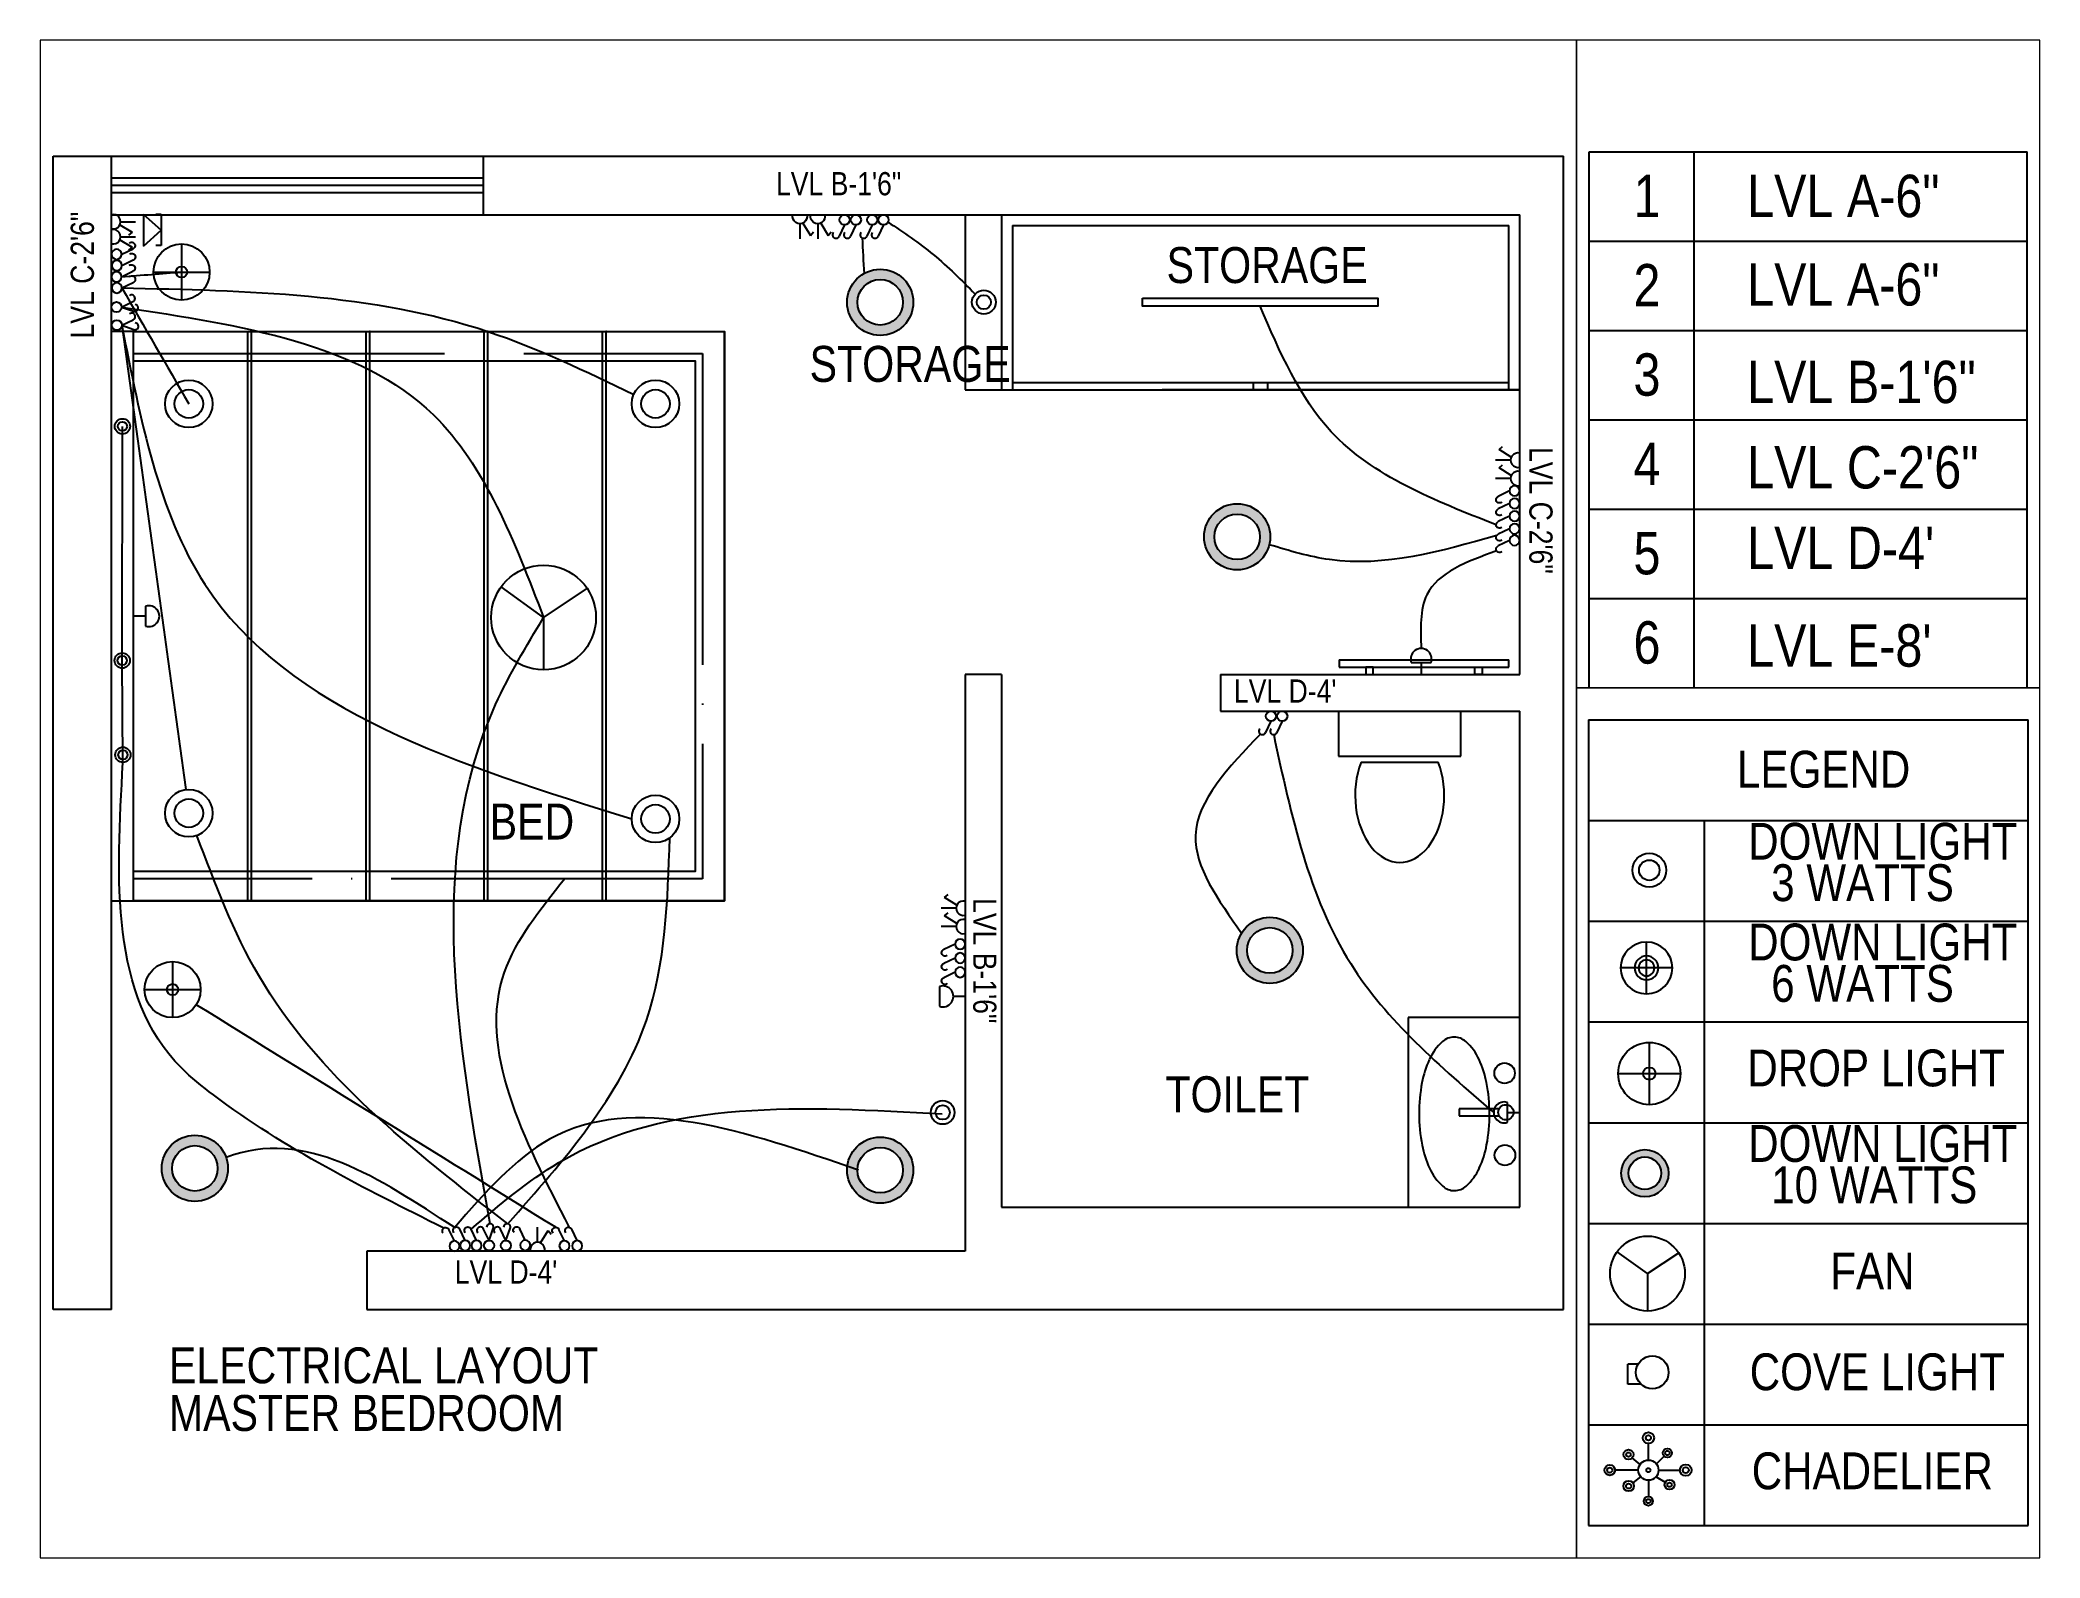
# Paper-space layout 'Layout1' of a CAD drawing. Header units: millimetres. Extents: x 26 to 231, y 20 to 176.
# The model-space entities are those that its viewports show. They can reach past a viewport. Long polylines and large blocks are cut down to what shows.
import ezdxf

# ---------------------------------------------------------------- set-up
doc = ezdxf.new("R2010")
doc.units = ezdxf.units.MM
doc.linetypes.add('ACAD_ISO04W100', pattern=[30, 24, -3, 0, -3])
doc.layers.add('TOIL', color=2, linetype='Continuous')
doc.layers.add('TOILET', color=4, linetype='Continuous')
doc.layers.add('TXT', color=7, linetype='Continuous', lineweight=25)
doc.styles.add('stylus BT', font='swissc.ttf')

# ---------------------------------------------------------------- blocks, each defined once
blk = doc.blocks.new('light 1')
at = {"color": 253}
for p, q in [((3176.1, 893.52), (3176.1, 881.61)), ((3170.15, 887.57), (3182.06, 887.57))]:
    blk.add_line(p, q, dxfattribs=at)
at = {"color": 253, "linetype": 'ByBlock'}
blk.add_circle((3176.1, 887.57), 5.96, dxfattribs=at)
at = {"color": 253}
blk.add_circle((3176.1, 887.57), 1.19, dxfattribs=at)
blk = doc.blocks.new('light')
at = {"color": 6}
for p, q in [((4552.69, 610.29), (4552.69, 623.07)), ((4546.31, 616.68), (4559.08, 616.68))]:
    blk.add_line(p, q, dxfattribs=at)
for radius in [6.39, 2.94, 2.94, 1.96]:
    blk.add_circle((4552.69, 616.68), radius, dxfattribs=at)
at = {"color": 6, "linetype": 'ByBlock'}
blk.add_circle((4552.69, 616.68), 6.39, dxfattribs=at)
blk = doc.blocks.new('chandelier')
for p, q in [((4689.87, 469.47), (4689.87, 472.64)), ((4691.4, 468.72), (4692.89, 470.2)), ((4688.26, 468.6), (4686.76, 469.9)), ((4687.93, 467.53), (4683.47, 467.53)), ((4691.81, 467.53), (4695.93, 467.53)), ((4688.39, 466.28), (4686.88, 465.1)), ((4689.87, 465.59), (4689.87, 462.46)), ((4691.34, 466.26), (4693.11, 465.22))]:
    blk.add_line(p, q)
for centre, radius in [((4689.87, 473.71), 1.07), ((4689.87, 473.71), 0.494), ((4693.51, 470.82), 0.873), ((4686.05, 470.52), 0.94), ((4686.05, 470.52), 0.416), ((4693.51, 470.82), 0.422), ((4689.87, 467.53), 1.94), ((4697.03, 467.53), 1.11), ((4682.46, 467.53), 1.01), ((4682.46, 467.53), 0.503), ((4689.87, 467.53), 0.388), ((4697.03, 467.53), 0.572), ((4693.92, 464.74), 0.94), ((4686.08, 464.48), 1.01), ((4686.08, 464.48), 0.491), ((4693.92, 464.74), 0.418), ((4689.87, 461.59), 0.872), ((4689.87, 461.59), 0.406)]:
    blk.add_circle(centre, radius)
blk = doc.blocks.new('one way switch')
blk.add_line((2262.82, 758.29), (2265.53, 763.93))
blk.add_circle((2262.82, 755.78), 2.52)
blk.add_arc((2267.11, 763.26), 1.72, 319.1207, 156.9604)
blk = doc.blocks.new('DDDDDDDD')
for p, q in [((2281.83, 766.05), (2297.2, 766.06)), ((2289.64, 766.05), (2281.83, 757.24)), ((2281.83, 766.05), (2281.84, 763.42)), ((2297.45, 757.24), (2289.64, 766.05)), ((2297.2, 766.06), (2297.2, 763.42)), ((2281.83, 757.24), (2297.45, 757.24))]:
    blk.add_line(p, q)
blk = doc.blocks.new('wall mounted light')
for p, q in [((2265.36, 756.83), (2275.19, 756.83)), ((2270.28, 756.83), (2270.28, 750.78))]:
    blk.add_line(p, q)
blk.add_arc((2270.28, 758.51), 5.2, 341.1033, 198.8967)
blk = doc.blocks.new('2 way switch')
for q in [(2252.4, 764.96), (2257.21, 765.22)]:
    blk.add_line((2255.11, 759.32), q)
blk.add_circle((2255.11, 756.8), 2.52)
for centre, start, end in [((2250.83, 764.29), 23.0396, 220.8793), ((2255.63, 765.86), 337.776, 175.6158)]:
    blk.add_arc(centre, 1.72, start, end)
blk = doc.blocks.new('5A plug')
for p, q in [((2033.84, 883.15), (2033.84, 885.2)), ((2034.25, 883.06), (2035.29, 884.74)), ((2035.29, 884.74), (2035.7, 884.25))]:
    blk.add_line(p, q)
blk.add_arc((2033.84, 882.16), 0.989, 345.1822, 194.8178)
blk = doc.blocks.new('tv socket')
for p, q in [((2092.85, 922.76), (2092.85, 920.05)), ((2092.85, 922.76), (2092.85, 920.05)), ((2096.42, 921.41), (2094.75, 921.41))]:
    blk.add_line(p, q)
blk.add_arc((2093.32, 921.41), 1.43, 251.1033, 108.8967)
blk.add_arc((2093.32, 921.41), 1.43, 251.1033, 108.8967)
blk = doc.blocks.new('洗手盆-3')
at = {"layer": 'TOIL'}
for p, q in [((0, 290.6), (0, 0)), ((495, 290.6), (0, 290.6)), ((495, 0), (495, 290.6)), ((238.5, 236.8), (238.5, 132.5)), ((256.5, 132.5), (256.5, 237)), ((238.5, 132.5), (256.5, 132.5)), ((0, 0), (495, 0))]:
    blk.add_line(p, q, dxfattribs=at)
for centre, radius in [((145.3, 251.2), 26.7), ((247.3, 254.7), 19.9), ((359.1, 252.1), 26.8)]:
    blk.add_circle(centre, radius, dxfattribs=at)
for centre, radius, start, end in [((219.4, -52.7), 261.5, 100.8917, 114.7868), ((252.1, -222.6), 434.5, 90.1224, 100.8917), ((252.1, -222.6), 434.5, 79.353, 90.1224), ((284.1, -52.6), 261.5, 65.4579, 79.353), ((170.2, 53.9), 144.1, 114.7868, 138.0706), ((332.8, 54.3), 144.1, 42.1741, 65.4579), ((96.9, 119.7), 45.6, 138.0706, 180.1224), ((405.9, 120.4), 45.6, 0.1224, 42.1741), ((96.9, 119.7), 45.6, 180.1224, 222.1741), ((405.9, 120.4), 45.6, 318.0706, 0.1224), ((169.9, 185.9), 144.1, 222.1741, 245.4579), ((332.6, 186.2), 144.1, 294.7868, 318.0706), ((218.7, 292.7), 261.5, 245.4579, 259.353), ((250.6, 462.7), 434.5, 259.353, 270.1224), ((250.6, 462.7), 434.5, 270.1224, 280.8917), ((283.3, 292.9), 261.5, 280.8917, 294.7868)]:
    blk.add_arc(centre, radius, start, end, dxfattribs=at)
at = {"layer": 'TOIL', "flags": 9}
for tag in ['XSIZE', 'YSIZE']:
    blk.add_attdef(tag, (0, 0), '', height=0.5, dxfattribs=at)
blk = doc.blocks.new('坐厕')
at = {"layer": 'TOIL', "color": 252}
for p, q in [((550, 0), (0, 0)), ((0, 0), (0, -200)), ((550, -200), (550, 0)), ((0, -200), (550, -200)), ((101.8, -226.5), (448.2, -226.5))]:
    blk.add_line(p, q, dxfattribs=at)
blk.add_ellipse((275, -376.5), major_axis=(0, 300), ratio=0.666667, start_param=1.047198, end_param=5.235988, dxfattribs=at)

msp = doc.modelspace()

# ---------------------------------------------------------------- hatches: boundary and pattern name
at = {"linetype": 'ByBlock'}
h = msp.add_hatch(color=253, dxfattribs=at)
h.paths.add_polyline_path([(1642.299, 1025.486, 1), (1651.365, 1025.486, 1)])
h.paths.add_polyline_path([(1649.95, 1025.486, -1), (1643.713, 1025.486, -1)], flags=16)
h = msp.add_hatch(color=253, dxfattribs=at)
h.paths.add_polyline_path([(1691.221, 993.355, 1), (1700.286, 993.355, 1)])
h.paths.add_polyline_path([(1698.872, 993.355, -1), (1692.635, 993.355, -1)], flags=16)
h = msp.add_hatch(color=253, dxfattribs=at)
h.paths.add_polyline_path([(1695.699, 936.691, 1), (1704.765, 936.691, 1)])
h.paths.add_polyline_path([(1703.351, 936.691, -1), (1697.114, 936.691, -1)], flags=16)
h = msp.add_hatch(color=253, dxfattribs=at)
h.paths.add_polyline_path([(1548.37, 906.829, 1), (1557.436, 906.829, 1)])
h.paths.add_polyline_path([(1556.022, 906.829, -1), (1549.785, 906.829, -1)], flags=16)
h = msp.add_hatch(color=253, dxfattribs=at)
h.paths.add_polyline_path([(1642.299, 906.581, 1), (1651.365, 906.581, 1)])
h.paths.add_polyline_path([(1649.95, 906.581, -1), (1643.713, 906.581, -1)], flags=16)
h = msp.add_hatch(color=1, dxfattribs=at)
h.paths.add_polyline_path([(2386.163, 714.021, 1), (2395.229, 714.021, 1)])
h.paths.add_polyline_path([(2393.814, 714.021, -1), (2387.577, 714.021, -1)], flags=16)

# ---------------------------------------------------------------- linework, layer by layer
at = {"color": 252}
for p, q in [((1771.199, 1099.986), (1804.091, 1099.986)), ((1771.199, 1059.764), (1771.199, 1099.986)), ((1779.093, 1059.764), (1779.093, 1099.986)), ((1804.091, 1059.764), (1804.091, 1099.986)), ((1771.199, 1093.283), (1804.091, 1093.283)), ((1771.199, 1086.579), (1804.091, 1086.579)), ((1771.199, 1079.875), (1804.091, 1079.875)), ((1771.199, 1079.875), (1804.091, 1079.875)), ((1771.199, 1073.172), (1804.091, 1073.172)), ((1771.199, 1073.172), (1804.091, 1073.172)), ((1771.199, 1066.468), (1804.091, 1066.468)), ((1771.199, 1059.764), (1804.091, 1059.764)), ((1542.945, 976.403), (1542.973, 1008.486)), ((1543.04, 962.436), (1542.945, 976.403))]:
    msp.add_line(p, q, dxfattribs=at)
at = {"color": 253}
for p, q in [((1533.473, 1045.486), (1740.473, 1045.486)), ((1533.473, 887.486), (1533.473, 1045.486)), ((1541.473, 887.486), (1541.473, 1045.486)), ((1592.473, 1037.486), (1592.473, 1045.486)), ((1740.473, 887.486), (1740.473, 1045.486)), ((1592.473, 1042.486), (1541.473, 1042.486)), ((1592.473, 1041.486), (1541.473, 1041.486)), ((1592.473, 1040.486), (1541.473, 1040.486)), ((1541.473, 1037.486), (1734.473, 1037.486)), ((1658.473, 1037.486), (1658.473, 1013.486)), ((1663.473, 1037.486), (1663.473, 1013.486)), ((1734.473, 974.486), (1734.473, 1037.486)), ((1664.973, 1035.986), (1732.973, 1035.986)), ((1664.973, 1035.986), (1664.973, 1013.486)), ((1732.973, 1013.486), (1732.973, 1035.986)), ((1544.473, 1021.486), (1541.473, 1021.486)), ((1544.473, 943.486), (1544.473, 1021.486)), ((1544.473, 1021.486), (1625.473, 1021.486)), ((1560.173, 943.486), (1560.173, 1021.486)), ((1560.673, 943.486), (1560.673, 1021.486)), ((1576.373, 943.486), (1576.373, 1021.486)), ((1576.873, 943.486), (1576.873, 1021.486)), ((1592.573, 943.486), (1592.573, 1021.486)), ((1593.073, 943.486), (1593.073, 1021.486)), ((1608.773, 943.486), (1608.773, 1021.486)), ((1609.273, 943.486), (1609.273, 1021.486)), ((1625.473, 943.486), (1625.473, 1021.486)), ((1664.973, 1014.486), (1732.973, 1014.486)), ((1697.973, 1013.486), (1697.973, 1014.486)), ((1699.973, 1013.486), (1699.973, 1014.486)), ((1658.473, 1013.486), (1663.473, 1013.486)), ((1663.473, 1013.486), (1664.973, 1013.486)), ((1663.473, 1013.486), (1734.473, 1013.486)), ((1663.473, 1013.486), (1734.473, 1013.486)), ((1664.973, 1013.486), (1732.973, 1013.486)), ((1734.473, 1013.486), (1685.492, 1013.486)), ((1732.973, 1013.486), (1734.473, 1013.486)), ((1709.716, 976.486), (1732.999, 976.486)), ((1709.716, 976.486), (1709.716, 975.486)), ((1709.716, 975.486), (1732.999, 975.486)), ((1663.473, 974.486), (1658.473, 974.486)), ((1658.473, 974.486), (1658.473, 895.486)), ((1663.473, 974.486), (1663.473, 901.486)), ((1693.473, 974.486), (1734.473, 974.486)), ((1693.473, 974.486), (1693.473, 969.486)), ((1693.473, 969.486), (1734.473, 969.486)), ((1734.473, 901.486), (1734.473, 969.486)), ((1541.473, 943.486), (1625.473, 943.486)), ((1663.473, 901.486), (1734.473, 901.486)), ((1658.473, 895.486), (1576.473, 895.486)), ((1576.473, 895.486), (1576.473, 887.486)), ((1541.473, 887.486), (1533.473, 887.486)), ((1576.473, 887.486), (1740.473, 887.486))]:
    msp.add_line(p, q, dxfattribs=at)
at = {"color": 253, "linetype": 'ByBlock'}
for q in [(1594.877, 986.505), (1606.677, 986.276), (1600.698, 975.13)]:
    msp.add_line((1600.698, 982.307), q, dxfattribs=at)
at = {"color": 253, "lineweight": -2}
msp.add_line((1732.999, 975.486), (1732.999, 976.486), dxfattribs=at)
at = {"linetype": 'ByBlock'}
for p, q in [((2379.893, 800.958), (2379.893, 646.466)), ((2402.044, 781.646), (2402.044, 646.466)), ((2391.203, 694.789), (2385.382, 698.987)), ((2391.203, 694.789), (2397.182, 698.758)), ((2391.203, 694.789), (2391.203, 687.612)), ((2389.404, 677.418), (2387.411, 677.418)), ((2387.411, 673.591), (2387.411, 677.418)), ((2389.957, 673.591), (2387.411, 673.591))]:
    msp.add_line(p, q, dxfattribs=at)
at = {"color": 253, "lineweight": -2}
for points in [[(1682.772, 1026.038), (1715.012, 1026.038), (1715.012, 1024.965), (1682.772, 1024.965)], [(1544.473, 1021.486), (1625.473, 1021.486), (1625.473, 943.486), (1544.473, 943.486)]]:
    msp.add_lwpolyline(points, close=True, dxfattribs=at)
at = {"color": 253, "linetype": 'ACAD_ISO04W100', "lineweight": -2}
msp.add_lwpolyline([(1544.473, 1018.486), (1622.473, 1018.486), (1622.473, 946.486), (1544.473, 946.486)], dxfattribs=at)
at = {"color": 253, "lineweight": -2}
msp.add_lwpolyline([(1544.473, 1017.486), (1621.473, 1017.486), (1621.473, 947.486), (1544.473, 947.486)], dxfattribs=at)
at = {"color": 253}
for points in [[(1713.385, 974.486), (1714.393, 974.486), (1714.393, 975.486), (1713.385, 975.486)], [(1729.329, 974.486), (1728.322, 974.486), (1728.322, 975.486), (1729.329, 975.486)]]:
    msp.add_lwpolyline(points, close=True, dxfattribs=at)
at = {"color": 253, "linetype": 'ByBlock'}
for centre, radius in [((1646.832, 1025.486), 4.533), ((1646.832, 1025.486), 3.119), ((1552.071, 1011.572), 3.252), ((1616.032, 1011.572), 3.252), ((1695.753, 993.355), 4.533), ((1695.753, 993.355), 3.119), ((1600.698, 982.307), 7.177), ((1552.071, 955.491), 3.252), ((1616.032, 954.706), 3.252), ((1700.232, 936.691), 4.533), ((1700.232, 936.691), 3.119), ((1552.903, 906.829), 4.533), ((1646.832, 906.581), 4.533), ((1552.903, 906.829), 3.119), ((1646.832, 906.581), 3.119)]:
    msp.add_circle(centre, radius, dxfattribs=at)
at = {"color": 172}
for centre, radius in [((1661.035, 1025.507), 1.626), ((1661.035, 1025.507), 1.626), ((1661.035, 1025.507), 1.626), ((1661.035, 1025.507), 0.976), ((1542.973, 1008.486), 1.05), ((1542.973, 1008.486), 1.05), ((1542.973, 1008.486), 1.05), ((1542.973, 1008.486), 0.63), ((1542.945, 976.403), 1.05), ((1542.945, 976.403), 1.05), ((1542.945, 976.403), 1.05), ((1542.945, 976.403), 0.63), ((1543.04, 963.486), 1.05), ((1543.04, 963.486), 1.05), ((1543.04, 963.486), 1.05), ((1543.04, 963.486), 0.63), ((1655.392, 914.486), 1.626), ((1655.392, 914.486), 1.626), ((1655.392, 914.486), 1.626), ((1655.392, 914.486), 0.976), ((2391.545, 772.118), 3.252), ((2391.545, 772.118), 3.252), ((2391.545, 772.118), 3.252), ((2391.545, 772.118), 1.952)]:
    msp.add_circle(centre, radius, dxfattribs=at)
at = {"color": 172, "linetype": 'ByBlock'}
for centre, radius in [((1661.035, 1025.507), 1.626), ((1542.973, 1008.486), 1.05), ((1542.945, 976.403), 1.05), ((1543.04, 963.486), 1.05), ((1655.392, 914.486), 1.626), ((2391.545, 772.118), 3.252)]:
    msp.add_circle(centre, radius, dxfattribs=at)
at = {"color": 253}
for centre, radius in [((1552.071, 1011.572), 3.252), ((1552.071, 1011.572), 3.252), ((1552.071, 1011.572), 3.252), ((1616.032, 1011.572), 3.252), ((1616.032, 1011.572), 3.252), ((1616.032, 1011.572), 3.252), ((1552.071, 1011.572), 1.952), ((1616.032, 1011.572), 1.952), ((1552.071, 955.491), 3.252), ((1552.071, 955.491), 3.252), ((1552.071, 955.491), 3.252), ((1552.071, 955.491), 1.952), ((1616.032, 954.706), 3.252), ((1616.032, 954.706), 3.252), ((1616.032, 954.706), 3.252), ((1616.032, 954.706), 1.952)]:
    msp.add_circle(centre, radius, dxfattribs=at)
at = {"color": 1, "linetype": 'ByBlock'}
for radius in [4.533, 3.119]:
    msp.add_circle((2390.696, 714.021), radius, dxfattribs=at)
at = {"linetype": 'ByBlock'}
for centre, radius in [((2391.203, 694.789), 7.177), ((2392.122, 675.857), 3.134)]:
    msp.add_circle(centre, radius, dxfattribs=at)
for points in [[(1647.911, 1036.478), (1654.109, 1032.016), (1659.85, 1026.62)], [(1644.348, 1034.303), (1644.615, 1029.439)], [(1542.856, 1028.984), (1551.08, 1029.631)], [(1542.893, 1027.454), (1552.071, 1011.572)], [(1542.893, 1027.454), (1593.073, 1021.486), (1613.047, 1012.861)], [(1542.861, 1024.836), (1585.588, 1010.064), (1600.698, 982.307)], [(1731.242, 994.996), (1708.647, 1007.756), (1698.892, 1024.965)], [(1542.898, 1022.355), (1551.643, 958.714)], [(1542.898, 1022.355), (1554.251, 986.872), (1612.78, 954.706)], [(1731.321, 993.54), (1708.415, 990.228), (1700.154, 992.268)], [(1731.313, 991.431), (1721.757, 985.418), (1720.973, 978.049)], [(1593.361, 899.228), (1594.125, 970.373), (1600.698, 982.307)], [(1595.785, 899.215), (1561.664, 933.234), (1553.176, 952.433)], [(1595.785, 899.215), (1614.792, 927.088), (1617.993, 952.112)], [(1604.245, 898.745), (1595.344, 933.699), (1603.562, 946.486)], [(1602.357, 898.749), (1553.088, 929.25)], [(1643.851, 906.581), (1601.496, 910.815), (1588.517, 898.722)], [(1590.754, 898.506), (1602.787, 907.627), (1655.33, 914.281)]]:
    msp.add_spline(points, degree=3)
at = {"color": 252}
for points in [[(1698.954, 966.326), (1690.042, 952.428), (1696.369, 939.063)], [(1700.756, 966.254), (1711.309, 934.873), (1730.91, 914.495)], [(1587.022, 898.634), (1555.452, 916.886), (1551.065, 920.584), (1543.04, 962.436)]]:
    msp.add_spline(points, degree=3, dxfattribs=at)
msp.add_open_spline([(1588.517, 898.722), (1578.158, 905.393), (1568.021, 912.465), (1557.183, 908.323)], degree=3)
at = {"color": 253}
for p in [(1560.673, 1021.486), (1576.873, 1021.486), (1593.073, 1021.486), (1609.273, 1021.486)]:
    msp.add_point(p, dxfattribs=at)
at = {"layer": 'TXT'}
for p, q in [((2379.893, 800.958), (2464.213, 800.958)), ((2464.213, 646.466), (2464.213, 800.958)), ((2379.893, 781.646), (2464.213, 781.646)), ((2379.893, 762.335), (2464.213, 762.335)), ((2379.893, 743.023), (2464.213, 743.023)), ((2379.893, 723.712), (2464.213, 723.712)), ((2379.893, 723.712), (2464.213, 723.712)), ((2379.893, 704.4), (2464.213, 704.4)), ((2379.893, 704.4), (2464.213, 704.4)), ((2379.893, 704.4), (2464.213, 704.4)), ((2379.893, 685.089), (2464.213, 685.089)), ((2379.893, 685.089), (2464.213, 685.089)), ((2379.893, 665.777), (2464.213, 665.777)), ((2379.893, 665.777), (2464.213, 665.777)), ((2379.893, 665.777), (2464.213, 665.777)), ((2379.893, 646.466), (2464.213, 646.466))]:
    msp.add_line(p, q, dxfattribs=at)

# ---------------------------------------------------------------- block references
for p, rotation in [((659.566, 3070.368), 270), ((659.566, 3068.308), 270), ((2616.38, -1029.984), 90), ((2616.38, -1032.496), 90), ((2540.38, -1091.372), 90), ((2540.38, -1093.885), 90)]:
    msp.add_blockref('5A plug', p, dxfattribs=dict(rotation=rotation))
at = {"yscale": 0.2757334512621128, "zscale": 0.2757334512621044}
for name, p, xscale, rotation in [('DDDDDDDD', (1337.05, 1666.683), 0.2757334512621128, 270), ('one way switch', (2265.888, 1245.184), 0.2757334512621128, 180), ('one way switch', (2267.44, 1245.184), 0.2757334512621128, 180), ('one way switch', (2269.677, 1245.184), 0.2757334512621128, 180), ('one way switch', (2271.228, 1245.184), 0.2757334512621128, 180), ('one way switch', (1333.788, 408.129), -0.2757334512621128, 270), ('one way switch', (1333.824, 406.599), -0.2757334512621128, 270), ('one way switch', (1333.77, 405.048), -0.2757334512621128, 270), ('one way switch', (1333.806, 403.518), -0.2757334512621128, 270), ('2 way switch', (1333.492, 1646.647), 0.2757334512621128, 270), ('2 way switch', (1333.528, 1644.155), 0.2757334512621128, 270), ('one way switch', (1942.175, 1623.58), -0.2757334512621128, 90), ('one way switch', (1942.175, 1621.861), -0.2757334512621128, 90), ('one way switch', (1942.172, 1620.115), -0.2757334512621128, 90), ('one way switch', (1942.172, 1618.396), -0.2757334512621128, 90), ('one way switch', (1942.172, 1616.8), -0.2757334512621128, 90), ('wall mounted light', (1337.457, 1608.477), 0.2757334512621128, 270), ('one way switch', (2324.324, 1177.184), 0.2757334512621128, 180), ('one way switch', (2325.875, 1177.184), 0.2757334512621128, 180), ('one way switch', (1866.172, 1561.486), -0.2757334512621128, 90), ('one way switch', (1866.172, 1559.581), -0.2757334512621128, 90), ('one way switch', (1866.172, 1557.624), -0.2757334512621128, 90), ('wall mounted light', (1941.489, 288.503), 0.2757334512621128, 90)]:
    msp.add_blockref(name, p, dxfattribs=dict(at, xscale=xscale, rotation=rotation))
at = {"xscale": -1, "rotation": 180}
for p in [(-398.02, 1919.393), (-395.569, 1919.393)]:
    msp.add_blockref('5A plug', p, dxfattribs=at)
at = {"color": 253, "linetype": 'ByBlock', "xscale": 0.6448862600414031, "yscale": 0.6448862600416305, "zscale": 0.6448862600415526}
for p in [(-497.146, 457.251), (-498.374, 358.939)]:
    msp.add_blockref('light 1', p, dxfattribs=at)
at = {"yscale": 0.2757334512621128, "zscale": 0.2757334512621044}
for name, p, xscale in [('wall mounted light', (1094.982, 767.47), 0.2757334512621128), ('one way switch', (2212.409, 687.787), -0.2757334512621128), ('one way switch', (2213.886, 687.864), -0.2757334512621128), ('one way switch', (2215.438, 687.864), -0.2757334512621128), ('2 way switch', (971.409, 687.581), 0.2757334512621128), ('2 way switch', (973.725, 687.581), 0.2757334512621128), ('one way switch', (2222.125, 687.89), -0.2757334512621128), ('one way switch', (2227.475, 687.819), -0.2757334512621128), ('one way switch', (2229.237, 687.833), -0.2757334512621128)]:
    msp.add_blockref(name, p, dxfattribs=dict(at, xscale=xscale))
for name, p in [('tv socket', (-437.882, 8.977)), ('5A plug', (-433.975, 13.579))]:
    msp.add_blockref(name, p)
at = {"color": 6, "linetype": 'ByBlock', "xscale": -0.7770129668624577, "yscale": 0.7770129668629124, "zscale": 0.7770129668629747}
msp.add_blockref('light', (5928.507, 274.216), dxfattribs=at)
at = {"linetype": 'ByBlock'}
for name, p in [('light 1', (-784.559, -154.443)), ('chandelier', (-2298.494, 189.578))]:
    msp.add_blockref(name, p, dxfattribs=at)
at = {"layer": 'TOILET', "color": 252, "xscale": 0.03052932347191017, "yscale": 0.03052932347191017, "zscale": 0.03052932347190443}
msp.add_blockref('坐厕', (1709.636, 969.403), dxfattribs=at)
at = {"layer": 'TOILET', "color": 252, "xscale": 0.05255704995568067, "yscale": 0.05255704995568067, "zscale": 0.05255704995566832, "rotation": 270}
msp.add_blockref('洗手盆-3', (1719.203, 927.503), dxfattribs=at)

# ---------------------------------------------------------------- texts
at = {"layer": 'TXT', "style": 'stylus BT'}
for s, height, p in [('1', 3.178, (1774.534, 1095.09)), ('LVL A-6"', 3.178, (1783.071, 1095.09)), ('2', 3.178, (1774.534, 1088.386)), ('LVL A-6"', 3.178, (1783.071, 1088.451)), ('3 ', 3.178, (1774.534, 1081.682)), ('LVL B-1\'6"', 3.178, (1783.071, 1081.127)), ('4', 3.178, (1774.534, 1074.979)), ('LVL C-2\'6"', 3.178, (1783.071, 1074.72)), ('5', 3.178, (1774.534, 1068.275)), ("LVL D-4'", 3.178, (1783.071, 1068.665)), ('6', 3.178, (1774.534, 1061.571)), ("LVL E-8'", 3.178, (1783.071, 1061.342)), ('LVL B-1\'6"', 3.178, (1632.551, 1040.146)), ('STORAGE', 4.9203, (1686.08, 1028.125)), ('STORAGE', 4.9203, (1637.157, 1014.586)), ("LVL D-4'", 3.178, (1695.312, 970.635)), ('BED', 4.9203, (1593.305, 951.882)), ('TOILET', 4.9203, (1685.917, 914.517)), ("LVL D-4'", 3.178, (1588.527, 891.035)), ('ELECTRICAL LAYOUT', 4.92032, (1549.342, 877.373)), ('MASTER BEDROOM', 4.92032, (1549.342, 870.849)), ('LEGEND', 7.0559, (2408.359, 787.945)), ('DOWN LIGHT', 7.0559, (2410.505, 774.136)), ('  3 WATTS', 7.0559, (2410.426, 766.196)), ('DOWN LIGHT', 7.0559, (2410.505, 754.825)), ('  6 WATTS', 7.0559, (2410.426, 746.885)), ('DROP LIGHT', 7.0559, (2410.348, 730.682)), ('DOWN LIGHT', 7.0559, (2410.505, 716.202)), ('  10 WATTS', 7.0559, (2410.426, 708.262)), ('FAN', 7.0559, (2426.249, 691.762)), ('COVE LIGHT', 7.0559, (2410.798, 672.431)), ('CHADELIER', 7.0559, (2411.186, 653.452))]:
    msp.add_text(s, height=height, dxfattribs=at).set_placement(p)
for s, rotation, p in [('LVL C-2\'6"', 90, (1539.068, 1020.529)), ('LVL C-2\'6"', 270, (1735.799, 1005.657)), ('LVL B-1\'6"', 270, (1659.573, 943.86))]:
    msp.add_text(s, height=3.178, rotation=rotation, dxfattribs=at).set_placement(p)

psp = doc.layouts.get("Layout1")

# ---------------------------------------------------------------- viewports
at = {"layer": '0'}
psp.add_viewport(center=(128.5, 97.5), size=(205.6, 156), view_center_point=(2259.113, 1269.587), view_height=411.91062, dxfattribs=at)
at = {"layer": '0', "color": 252}
for center, size, view_center_point, view_height, status in [((104.68, 97.5), (157.96, 156), (1636.974, 957.432), 207.98021, 3), ((207.48, 142.22), (47.64, 66.558), (1787.66, 1084.074), 48.6191, 4), ((207.48, 64.22), (47.64, 89.442), (2422.032, 723.686), 166.8417, 5)]:
    psp.add_viewport(center=center, size=size, view_center_point=view_center_point, view_height=view_height, status=status, dxfattribs=at)

doc.saveas('drawing.dxf')
